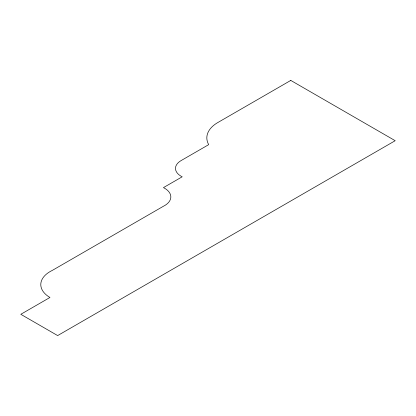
<?xml version="1.0" encoding="UTF-8"?>
<svg xmlns="http://www.w3.org/2000/svg" width="416" height="416" viewBox="0 0 416 416"><rect width="100%" height="100%" fill="white"/><g stroke="black" fill="none" stroke-linecap="round" stroke-linejoin="round"><path stroke-width="0.62" d="M290.779 80.418L218.514 122.138A37.617 21.72 0 0 0 208.707 144.643L181.09 160.592A19.136 11.045 0 0 0 182.192 176.8L163.457 187.616A21.304 12.303 0 0 1 163.472 206.227L52.234 270.447A31.871 18.398 0 0 0 49.951 297.476L20.8 314.304L57.652 335.582L395.2 140.702L290.779 80.418"/></g></svg>
